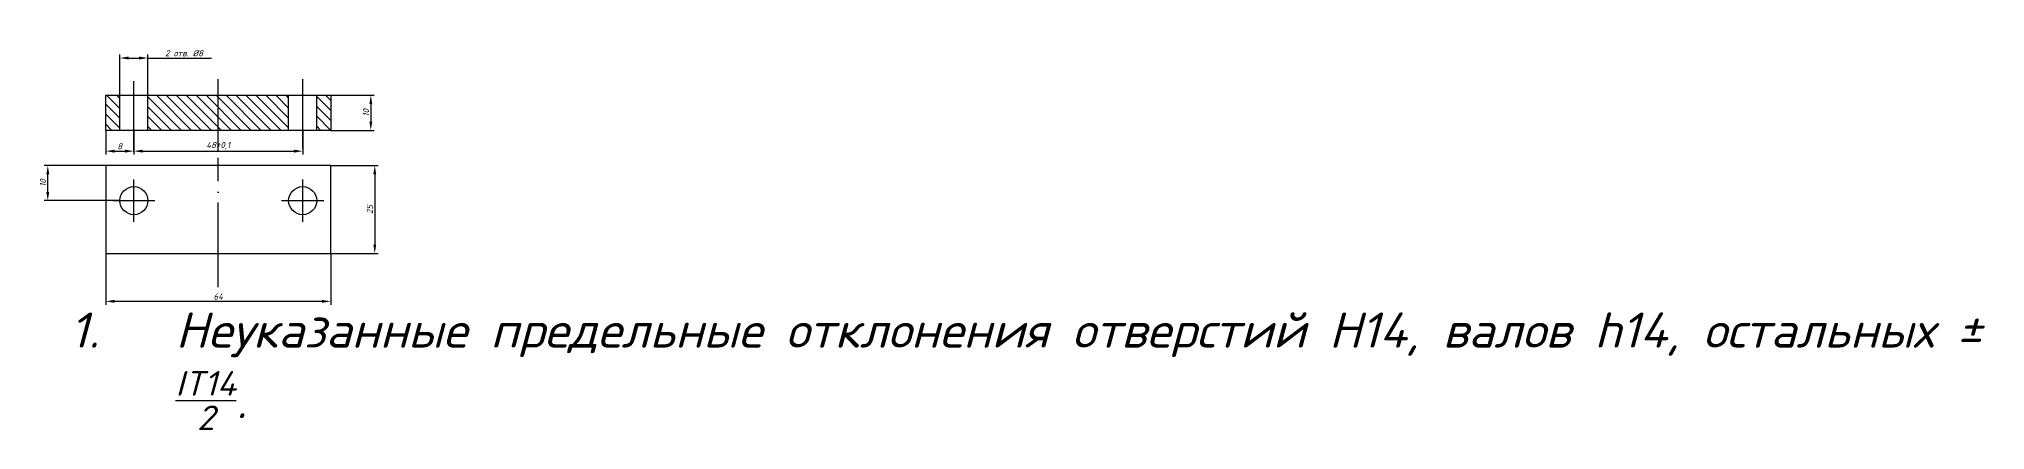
# Model space of a CAD drawing. Header units: millimetres. Extents: x -19 to 534, y -50 to 61.
import ezdxf

# ---------------------------------------------------------------- set-up
doc = ezdxf.new("R2010")
doc.units = ezdxf.units.MM
doc.linetypes.add('ACAD_ISO04W100', pattern=[30, 24, -3, 0, -3])
for name, color, linetype in [('Контур', 4, 'Continuous'), ('Надписи-текст', 1, 'Continuous'), ('Оси', 2, 'ACAD_ISO04W100'), ('Размеры', 3, 'Continuous'), ('Штрих', 1, 'Continuous')]:
    doc.layers.add(name, color=color, linetype=linetype)
doc.styles.add('my_style', font='romanc.shx', dxfattribs={"oblique": 15})
doc.styles.add('my_style_annot', font='romanc.shx', dxfattribs={"oblique": 15})
doc.dimstyles.new('my_size_style_annot', dxfattribs={"dimtxt": 3.5, "dimasz": 5, "dimexe": 2, "dimexo": 0, "dimgap": 1, "dimtad": 1, "dimtoh": 1, "dimtxsty": 'my_style', "dimcen": 0, "dimadec": 0, "dimazin": 2, "dimtfac": 1, "dimtmove": 0, "dimatfit": 3, "dimfxl": 1, "dimtfillclr": 256, "dimarcsym": 2})

# ---------------------------------------------------------------- blocks, each defined once
blk = doc.blocks.new('*D4')
at = {"layer": 'Defpoints', "color": 0, "transparency": 16777216}
for p in [(-16.48, 25), (4, 25), (4, 15)]:
    blk.add_point(p, dxfattribs=at)
at = {"layer": 'Размеры', "color": 0, "lineweight": -2, "transparency": 16777216}
for p, q in [((4, 25), (-17.48, 25)), ((4, 15), (-17.48, 15))]:
    blk.add_line(p, q, dxfattribs=at)
at = {"layer": 'Размеры', "color": 0, "linetype": 'Continuous', "lineweight": -2, "transparency": 16777216}
blk.add_line((-16.48, 17.5), (-16.48, 22.5), dxfattribs=at)
at = {"layer": 'Размеры', "color": 0, "transparency": 16777216}
for points in [[(-16.89, 22.5), (-16.06, 22.5), (-16.48, 25)], [(-16.89, 17.5), (-16.06, 17.5), (-16.48, 15)]]:
    blk.add_solid(points, dxfattribs=at)
at = {"layer": 'Размеры', "color": 0, "transparency": 16777216, "insert": (-17.85, 20), "char_height": 1.75, "attachment_point": 5, "rotation": 90, "style": 'my_style'}
blk.add_mtext('10', dxfattribs=at)
blk = doc.blocks.new('*D5')
at = {"layer": 'Defpoints', "color": 0, "transparency": 16777216}
for p in [(0, 0), (64, 0), (0, -13.65)]:
    blk.add_point(p, dxfattribs=at)
at = {"layer": 'Размеры', "color": 0, "lineweight": -2, "transparency": 16777216}
for p, q in [((0, 0), (0, -14.65)), ((64, 0), (64, -14.65))]:
    blk.add_line(p, q, dxfattribs=at)
at = {"layer": 'Размеры', "color": 0, "linetype": 'Continuous', "lineweight": -2, "transparency": 16777216}
blk.add_line((61.5, -13.65), (2.5, -13.65), dxfattribs=at)
at = {"layer": 'Размеры', "color": 0, "transparency": 16777216}
for points in [[(2.5, -13.23), (2.5, -14.07), (0, -13.65)], [(61.5, -13.23), (61.5, -14.07), (64, -13.65)]]:
    blk.add_solid(points, dxfattribs=at)
at = {"layer": 'Размеры', "color": 0, "transparency": 16777216, "insert": (32, -12.28), "char_height": 1.75, "attachment_point": 5, "style": 'my_style'}
blk.add_mtext('64', dxfattribs=at)
blk = doc.blocks.new('*D6')
at = {"layer": 'Defpoints', "color": 0, "transparency": 16777216}
for p in [(64, 25), (64, 0), (76.49, 0)]:
    blk.add_point(p, dxfattribs=at)
at = {"layer": 'Размеры', "color": 0, "lineweight": -2, "transparency": 16777216}
for p, q in [((64, 25), (77.49, 25)), ((64, 0), (77.49, 0))]:
    blk.add_line(p, q, dxfattribs=at)
at = {"layer": 'Размеры', "color": 0, "linetype": 'Continuous', "lineweight": -2, "transparency": 16777216}
blk.add_line((76.49, 22.5), (76.49, 2.5), dxfattribs=at)
at = {"layer": 'Размеры', "color": 0, "transparency": 16777216}
for points in [[(76.08, 22.5), (76.91, 22.5), (76.49, 25)], [(76.08, 2.5), (76.91, 2.5), (76.49, 0)]]:
    blk.add_solid(points, dxfattribs=at)
at = {"layer": 'Размеры', "color": 0, "transparency": 16777216, "insert": (75.12, 12.5), "char_height": 1.75, "attachment_point": 5, "rotation": 90, "style": 'my_style'}
blk.add_mtext('25', dxfattribs=at)
blk = doc.blocks.new('*D7')
at = {"layer": 'Defpoints', "color": 0, "transparency": 16777216}
for p in [(64, 45), (64, 35), (75.37, 35)]:
    blk.add_point(p, dxfattribs=at)
at = {"layer": 'Размеры', "color": 0, "lineweight": -2, "transparency": 16777216}
for p, q in [((64, 45), (76.37, 45)), ((64, 35), (76.37, 35))]:
    blk.add_line(p, q, dxfattribs=at)
at = {"layer": 'Размеры', "color": 0, "linetype": 'Continuous', "lineweight": -2, "transparency": 16777216}
blk.add_line((75.37, 42.5), (75.37, 37.5), dxfattribs=at)
at = {"layer": 'Размеры', "color": 0, "transparency": 16777216}
for points in [[(74.96, 42.5), (75.79, 42.5), (75.37, 45)], [(74.96, 37.5), (75.79, 37.5), (75.37, 35)]]:
    blk.add_solid(points, dxfattribs=at)
at = {"layer": 'Размеры', "color": 0, "transparency": 16777216, "insert": (74, 40), "char_height": 1.75, "attachment_point": 5, "rotation": 90, "style": 'my_style'}
blk.add_mtext('10', dxfattribs=at)
blk = doc.blocks.new('*D8')
at = {"layer": 'Defpoints', "color": 0, "transparency": 16777216}
for p in [(0, 35), (8, 35), (8, 29.09)]:
    blk.add_point(p, dxfattribs=at)
at = {"layer": 'Размеры', "color": 0, "lineweight": -2, "transparency": 16777216}
for p, q in [((0, 35), (0, 28.09)), ((8, 35), (8, 28.09))]:
    blk.add_line(p, q, dxfattribs=at)
at = {"layer": 'Размеры', "color": 0, "linetype": 'Continuous', "lineweight": -2, "transparency": 16777216}
blk.add_line((2.5, 29.09), (5.5, 29.09), dxfattribs=at)
at = {"layer": 'Размеры', "color": 0, "transparency": 16777216}
for points in [[(2.5, 29.51), (2.5, 28.67), (0, 29.09)], [(5.5, 29.51), (5.5, 28.67), (8, 29.09)]]:
    blk.add_solid(points, dxfattribs=at)
at = {"layer": 'Размеры', "color": 0, "transparency": 16777216, "insert": (4, 30.46), "char_height": 1.75, "attachment_point": 5, "style": 'my_style'}
blk.add_mtext('8', dxfattribs=at)
blk = doc.blocks.new('*D9')
at = {"layer": 'Defpoints', "color": 0, "transparency": 16777216}
for p in [(8, 35), (56, 35), (56, 29.09)]:
    blk.add_point(p, dxfattribs=at)
at = {"layer": 'Размеры', "color": 0, "lineweight": -2, "transparency": 16777216}
for p, q in [((8, 35), (8, 28.09)), ((56, 35), (56, 28.09))]:
    blk.add_line(p, q, dxfattribs=at)
at = {"layer": 'Размеры', "color": 0, "linetype": 'Continuous', "lineweight": -2, "transparency": 16777216}
blk.add_line((10.5, 29.09), (53.5, 29.09), dxfattribs=at)
at = {"layer": 'Размеры', "color": 0, "transparency": 16777216}
for points in [[(10.5, 29.51), (10.5, 28.67), (8, 29.09)], [(53.5, 29.51), (53.5, 28.67), (56, 29.09)]]:
    blk.add_solid(points, dxfattribs=at)
at = {"layer": 'Размеры', "color": 0, "transparency": 16777216, "insert": (32, 30.63), "char_height": 1.75, "attachment_point": 5, "style": 'my_style'}
blk.add_mtext('48%%P0,1', dxfattribs=at)
blk = doc.blocks.new('*D10')
at = {"layer": 'Defpoints', "color": 0, "transparency": 16777216}
for p in [(12, 55.58), (4, 45), (12, 45)]:
    blk.add_point(p, dxfattribs=at)
at = {"layer": 'Размеры', "color": 0, "lineweight": -2, "transparency": 16777216}
for p, q in [((4, 45), (4, 56.58)), ((12, 45), (12, 56.58))]:
    blk.add_line(p, q, dxfattribs=at)
at = {"layer": 'Размеры', "color": 0, "linetype": 'Continuous', "lineweight": -2, "transparency": 16777216}
for p, q in [((6.5, 55.58), (9.5, 55.58)), ((12, 55.58), (30.07, 55.58))]:
    blk.add_line(p, q, dxfattribs=at)
at = {"layer": 'Размеры', "color": 0, "transparency": 16777216}
for points in [[(6.5, 56), (6.5, 55.16), (4, 55.58)], [(9.5, 56), (9.5, 55.16), (12, 55.58)]]:
    blk.add_solid(points, dxfattribs=at)
at = {"layer": 'Размеры', "color": 0, "transparency": 16777216, "insert": (22.28, 56.96), "char_height": 1.75, "attachment_point": 5, "style": 'my_style'}
blk.add_mtext('2 отв. %%C8', dxfattribs=at)

msp = doc.modelspace()

# ---------------------------------------------------------------- hatches: boundary and pattern name
at = {"layer": 'Штрих'}
h = msp.add_hatch(dxfattribs=at)
h.set_pattern_fill('_USER', color=256, scale=2, angle=315, pattern_type=0)
h.set_pattern_definition([(315, (0, 0), (1.414214, 1.414214), [])])
h.paths.add_polyline_path([(4, 45), (0, 45), (0, 35), (4, 35)])
h.paths.add_polyline_path([(32, 45), (12, 45), (12, 35), (32, 35)])
h.paths.add_polyline_path([(64, 45), (60, 45), (60, 35), (64, 35)])
h.paths.add_polyline_path([(52, 45), (32, 45), (32, 35), (52, 35)])

# ---------------------------------------------------------------- linework, layer by layer
at = {"layer": 'Контур'}
for p, q in [((4, 35), (4, 45)), ((12, 35), (12, 45)), ((52, 35), (52, 45)), ((60, 35), (60, 45))]:
    msp.add_line(p, q, dxfattribs=at)
for points in [[(0, 45), (64, 45), (64, 35), (0, 35)], [(0, 0), (64, 0), (64, 25), (0, 25)]]:
    msp.add_lwpolyline(points, close=True, dxfattribs=at)
for centre in [(8, 15), (56, 15)]:
    msp.add_circle(centre, 4, dxfattribs=at)
at = {"layer": 'Оси'}
for p, q in [((8, 29.088), (8, 49.041)), ((32, 29.088), (32, 49.539)), ((56, 29.837), (56, 49.539)), ((32, -9.569), (32, 27.213)), ((8, 9), (8, 21)), ((56, 9), (56, 21)), ((2, 15), (14, 15)), ((50, 15), (62, 15))]:
    msp.add_line(p, q, dxfattribs=at)

# ---------------------------------------------------------------- texts
at = {"layer": 'Надписи-текст', "insert": (-20.151, -16.813), "char_height": 10, "width": 538.22312, "attachment_point": 1, "style": 'my_style_annot'}
msp.add_mtext('\\A1;\\pxi-3,l4,t4;1.^IНеуказанные предельные отклонения отверстий H14, валов h14, остальных %%P {\\H0.7x;\\SIT14/2;}.', dxfattribs=at)

# ---------------------------------------------------------------- dimensions: what is measured, and where the dimension line sits
at = {"layer": 'Размеры'}
for base, p1, p2, text, picture, middle in [((12, 55.582), (4, 45), (12, 45), '2 отв. %%C<>', '*D10', (22.284, 56.957)), ((56, 29.088), (8, 35), (56, 35), '<>%%P0,1', '*D9', (32, 30.63))]:
    dim = msp.add_linear_dim(base=base, p1=p1, p2=p2, text=text, dimstyle='my_size_style_annot', dxfattribs=at)
    dim.commit()
    dim.dimension.update_dxf_attribs({"geometry": picture, "text_midpoint": middle})
for base, p1, p2, picture, middle in [((75.375, 35), (64, 45), (64, 35), '*D7', (74, 40)), ((-16.476, 25), (4, 15), (4, 25), '*D4', (-17.851, 20)), ((76.492, 0), (64, 25), (64, 0), '*D6', (75.117, 12.5))]:
    dim = msp.add_linear_dim(base=base, p1=p1, p2=p2, angle=90, dimstyle='my_size_style_annot', dxfattribs=at)
    dim.commit()
    dim.dimension.update_dxf_attribs({"geometry": picture, "text_midpoint": middle})
for base, p1, p2, picture, middle in [((8, 29.088), (0, 35), (8, 35), '*D8', (4, 30.463)), ((0, -13.651), (64, 0), (0, 0), '*D5', (32, -12.276))]:
    dim = msp.add_linear_dim(base=base, p1=p1, p2=p2, dimstyle='my_size_style_annot', dxfattribs=at)
    dim.commit()
    dim.dimension.update_dxf_attribs({"geometry": picture, "text_midpoint": middle})

doc.saveas('drawing.dxf')
